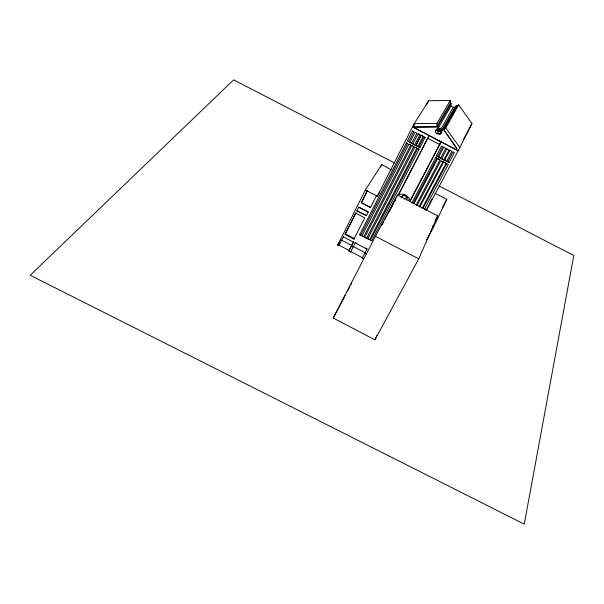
<?xml version="1.0" encoding="UTF-8"?>
<svg xmlns="http://www.w3.org/2000/svg" width="604" height="604" viewBox="0 0 604 604"><rect width="100%" height="100%" fill="white"/><g stroke="black" fill="none" stroke-linecap="round" stroke-linejoin="round"><path stroke-width="0.91" d="M450.305 100.438L436.986 123.367L436.964 126.236L450.267 103.186L450.305 100.438L428.644 100.785L414.238 123.624L377.304 196.217L367.255 190.917L361.343 202.657L370.471 207.489L361.343 202.657M438.157 129.43L437.855 132.45L438.67 130.955L438.247 131.702L438.157 129.43L437.183 129.332L435.711 130.645L436.873 129.067L435.363 131.31L435.401 132.231L436.7 133.575L440.331 134.096L441.562 132.359L441.584 130.841L454.563 107.723L456.224 105.813L457.001 106.153L458.685 104.839L471.951 123.526L459.833 147.61L426.515 210.109M441.562 132.359L441.924 131.717L440.928 133.552L440.127 131.657L440.467 129.075M440.127 131.657L440.663 129.611L441.939 130.2M436.564 129.611L437.749 129.067L437.908 126.463L451.075 103.541L450.267 103.186M437.749 129.067L450.916 106.04L451.075 103.541M439.002 129.792L439.206 128.916L439.116 131.664M406.703 199.939L407.708 196.557L404.136 194.382L398.866 194.073L398.497 194.714L429.218 135.387M412.698 126.697L414.503 127.134L436.767 126.863L437.054 126.085L437.908 126.463M418.723 258.859L437.704 215.87L397.538 194.979L375.454 236.323L333.219 318.029L374.933 339.81L418.723 258.859L375.454 236.323M374.933 339.81L376.873 335.514M426.605 239.879L433.77 226.606L446.824 199.328L434.85 193.182M438.247 131.702L438.119 130.305L438.904 128.758L438.444 129.641L440.188 130.449L453.347 107.157M438.866 128.894L438.119 130.305M353.695 241.638L349.165 250.539L339.161 245.239L338.836 245.768L337.674 245.148L365.412 189.943L381.803 164.499L391.286 169.898M338.836 245.768L343.653 236.323L343.329 236.836L353.378 242.159L348.848 251.068L350.562 251.981L350.796 251.589L362.483 257.787L362.257 258.172L363.585 258.882L363.812 258.489M345.035 234.428L355.748 213.137L364.725 217.885L353.929 239.139L345.035 234.428L356.073 212.631M356.858 210.856L366.447 215.59L356.858 210.856L358.814 207.044M361.509 202.4L367.421 190.66M380.543 166.998L381.803 164.499M425.926 210.773L428.9 204.907M429.746 203.238L431.875 199.048M366.288 215.839L368.251 212.034L359.599 207.459M370.471 207.489L376.586 195.507M350.562 251.981L355.394 242.559L356.964 243.389M359.644 234.692L406.424 142.929L407.587 143.541L360.762 235.288L359.644 234.692L360.762 235.288M407.39 140.943L412.456 131.023L413.793 131.725L408.719 141.646L407.451 140.845M441.584 130.841L443.321 128.856L456.941 148.682L456.322 149.86L414.193 127.693L414.601 126.976L436.767 126.863M449.066 162.665L454.412 152.601L453.045 151.876L447.7 161.947L449.066 162.665L447.836 161.676M456.941 148.682L443.238 129.014L456.224 105.813M426.507 104.983L428.644 100.785M362.06 235.771L408.893 144.137L410.682 145.081L363.782 236.677L362.06 235.771L363.782 236.677M409.882 142.325L415.016 132.299L416.836 133.257L411.694 143.276L409.882 142.325L411.694 143.276M364.718 237.349L366.681 238.187L364.718 237.349L411.815 145.466L413.113 146.145M412.894 143.978L418.111 133.824L419.878 134.752L414.646 144.907L412.894 143.978L414.646 144.907M366.59 238.338L413.763 146.493L411.815 145.466M446.696 163.782L448.281 164.507L424.438 209.339M367.73 238.708L414.873 147.029L416.836 148.063L369.618 239.705L367.73 238.708L369.618 239.705M415.892 145.511L421.177 135.258L423.064 136.255L417.772 146.508L415.892 145.511L421.177 135.258M370.524 240.105L417.787 148.471L419.138 149.18L371.822 240.792L370.524 240.105L371.822 240.792M418.859 146.908L424.016 136.934L425.125 137.516L419.961 147.482L418.859 146.908L419.961 147.482M446.688 161.344L444.733 160.052L446.688 161.344L451.988 151.355L449.92 150.268M446.054 163.239L443.676 161.985L446.054 163.239L422.151 208.274M362.257 258.172L367.134 248.773L365.563 247.942M381.728 225.556L383.88 221.389M384.74 219.728L397.538 194.979M388.878 211.966L393.544 203.329M398.866 194.073L428.04 137.712M439.063 131.755L439.516 129.196L440.422 129.158L440.422 128.116L439.516 129.196M441.109 141.789L410.154 200.868L441.169 141.676M441.441 161.102L442.747 161.978L440.746 160.739L417.062 205.609M443.827 160L444.023 159.63L441.856 158.49L441.66 158.852L443.827 160L449.233 149.777M436.352 155.945L441.592 145.972L442.823 146.621L437.575 156.595L436.352 155.945L437.575 156.595M411.928 202.891L435.756 157.516L436.896 158.112L413.038 203.48M413.906 203.842L437.696 158.641L439.221 159.441M438.557 157.199L438.753 156.829L440.777 157.893L440.58 158.263L438.557 157.199L443.917 147.014L443.729 147.376L445.76 148.448M440.58 158.263L445.948 148.086M416.148 205.028L439.984 159.849L437.696 158.641M441.66 158.852L447.058 148.629M419.093 206.689L442.823 161.834M419.818 207.044L443.676 161.985M444.627 160.256L449.814 150.464M333.219 318.029L345.148 295.605M347.36 291.453L350.01 286.47M350.894 284.809L351.777 283.148M422.921 208.539L446.741 163.699M463.57 139.252L471.951 123.526M435.069 220.747L437.704 215.87M442.415 207.504L446.824 199.328M436.896 158.112L435.756 157.516M439.644 144.583L439.969 143.986M414.193 127.693L414.238 123.624L436.986 123.367M443.238 129.014L444.053 129.377L445.812 128.003L458.685 104.839M444.053 129.377L457.001 106.153M440.331 134.096L436.7 133.575M440.55 132.087L441.026 131.242L440.603 130.811M404.136 194.382L401.101 197.568L403.774 195.024L407.353 197.206L404.227 199.056M440.12 129.739L440.535 128.992L440.61 129.701L438.066 128.524M439.1 129.128L438.663 129.226L439.176 128.705M435.363 131.31L435.401 132.231M394.442 201.759L395.348 200.196M390.833 208.184L392.223 205.768M389.029 211.861L390.418 209.429M427.7 138.293L439.667 144.537M419.138 149.18L417.787 148.471M425.125 137.516L424.016 136.934M416.836 148.063L414.873 147.029M417.772 146.508L415.99 145.353M423.064 136.255L421.086 135.424M419.878 134.752L418.111 133.824M355.394 242.559L355.167 242.936L366.907 249.158M348.848 251.068L349.165 250.539M410.682 145.081L408.893 144.137M353.929 239.139L354.246 238.61L345.367 233.907M368.251 212.034L358.648 207.293M377.304 196.217L379.742 192.246M407.587 143.541L406.424 142.929M413.793 131.725L412.456 131.023M337.674 245.148L339.659 242.008M436.141 129.898L437.183 129.332M436.752 130.079L437.726 130.177M450.916 106.04L454.563 107.723M340.226 240.075L341.396 240.671M394.488 162.921L233.605 79.871L30.2 275.258L524.242 524.129L573.8 255.492L438.897 185.851M412.6 126.855L458.126 150.804M446.869 148.992L449.044 150.139M408.848 199.343L410.509 200.218L407.708 196.557M365.412 189.943L367.255 190.917M432.494 225.934L433.77 226.606M341.713 240.173L351.739 245.481M353.37 246.53L365.08 252.736M351.422 246.009L353.136 246.915M364.861 253.129L366.386 253.937M445.812 128.003L459.833 147.61M441.026 131.242L441.403 132.706"/></g></svg>
